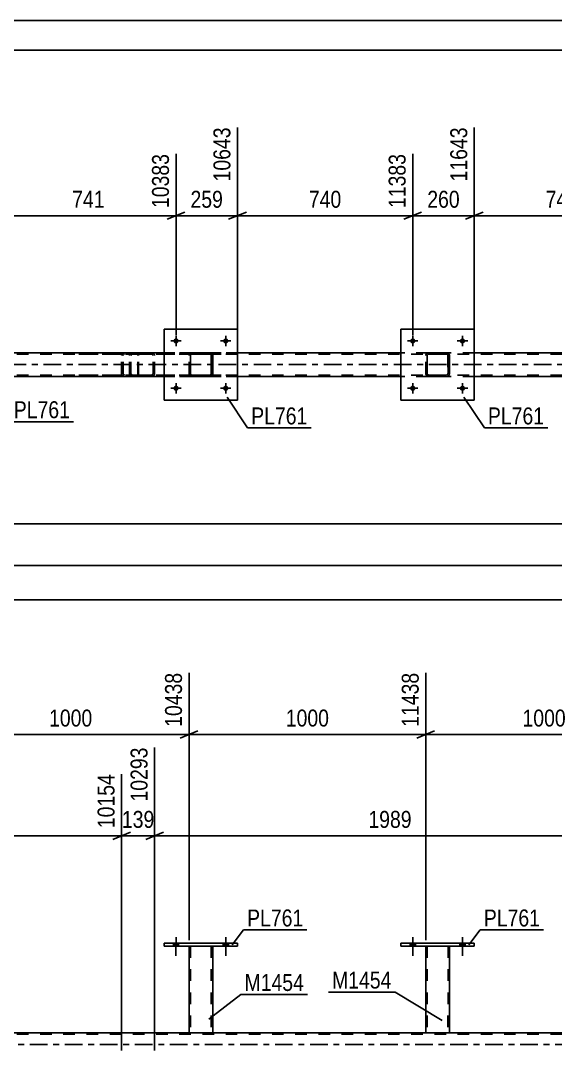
# Model space of a CAD drawing. Header units: millimetres. Extents: x 0 to 841, y 0 to 594.
# Drawn here: x 444.7 to 535.1, y 419.9 to 594 of the extents above; entities that cross this region are included whole.
import ezdxf

# ---------------------------------------------------------------- set-up
doc = ezdxf.new("R2010")
doc.units = ezdxf.units.MM
doc.linetypes.add('DXK_LINE_DOT2', pattern=[3.9198, 1.9599, -1.9599])
doc.linetypes.add('DXK_LINE_DOT3', pattern=[5.9187, 2.979, -0.9799, 0.9799, -0.9799])
doc.styles.add('Arial Narrow', font='ARIALN.TTF', dxfattribs={"height": 0.2})

# ---------------------------------------------------------------- blocks, each defined once
blk = doc.blocks.new('Unknown-122570622-1133')
at = {"color": 5, "linetype": 'Continuous'}
for p, q in [((841, 594), (0, 594)), ((836, 589), (5, 589))]:
    blk.add_line(p, q, dxfattribs=at)
blk = doc.blocks.new('Bolt-122570622-4233 - 3910')
at = {"linetype": 'Continuous'}
for points in [[(510.55, 539.84), (510.55, 539.93), (510.58, 540.02), (510.63, 540.1), (510.69, 540.17), (510.77, 540.22), (510.85, 540.26), (510.94, 540.28), (511.03, 540.28), (511.12, 540.26), (511.21, 540.22), (511.28, 540.17), (511.34, 540.1), (511.39, 540.02), (511.42, 539.93), (511.43, 539.84), (511.42, 539.75), (511.39, 539.66), (511.34, 539.58), (511.28, 539.51), (511.21, 539.46), (511.12, 539.42), (511.03, 539.4), (510.94, 539.4), (510.85, 539.42), (510.77, 539.46), (510.69, 539.51), (510.63, 539.58), (510.58, 539.66), (510.55, 539.75)], [(518.95, 539.84), (518.95, 539.93), (518.98, 540.02), (519.03, 540.1), (519.09, 540.17), (519.17, 540.22), (519.25, 540.26), (519.34, 540.28), (519.43, 540.28), (519.52, 540.26), (519.61, 540.22), (519.68, 540.17), (519.74, 540.1), (519.79, 540.02), (519.82, 539.93), (519.83, 539.84), (519.82, 539.75), (519.79, 539.66), (519.74, 539.58), (519.68, 539.51), (519.61, 539.46), (519.52, 539.42), (519.43, 539.4), (519.34, 539.4), (519.25, 539.42), (519.17, 539.46), (519.09, 539.51), (519.03, 539.58), (518.98, 539.66), (518.95, 539.75)]]:
    blk.add_hatch(color=1, dxfattribs=at).paths.add_polyline_path(points)
at = {"color": 1, "linetype": 'Continuous'}
for p, q in [((510.11, 539.84), (511.87, 539.84)), ((510.99, 540.72), (510.99, 538.96)), ((518.51, 539.84), (520.27, 539.84)), ((519.39, 540.72), (519.39, 538.96))]:
    blk.add_line(p, q, dxfattribs=at)
blk = doc.blocks.new('Bolt-122570622-4013 - 3910')
at = {"linetype": 'Continuous'}
for points in [[(470.55, 539.84), (470.56, 539.93), (470.58, 540.02), (470.63, 540.1), (470.69, 540.17), (470.77, 540.22), (470.85, 540.26), (470.94, 540.28), (471.03, 540.28), (471.12, 540.26), (471.21, 540.22), (471.28, 540.17), (471.34, 540.1), (471.39, 540.02), (471.42, 539.93), (471.43, 539.84), (471.42, 539.75), (471.39, 539.66), (471.34, 539.58), (471.28, 539.51), (471.21, 539.46), (471.12, 539.42), (471.03, 539.4), (470.94, 539.4), (470.85, 539.42), (470.77, 539.46), (470.69, 539.51), (470.63, 539.58), (470.58, 539.66), (470.56, 539.75)], [(478.95, 539.84), (478.96, 539.93), (478.98, 540.02), (479.03, 540.1), (479.09, 540.17), (479.17, 540.22), (479.25, 540.26), (479.34, 540.28), (479.43, 540.28), (479.52, 540.26), (479.61, 540.22), (479.68, 540.17), (479.74, 540.1), (479.79, 540.02), (479.82, 539.93), (479.83, 539.84), (479.82, 539.75), (479.79, 539.66), (479.74, 539.58), (479.68, 539.51), (479.61, 539.46), (479.52, 539.42), (479.43, 539.4), (479.34, 539.4), (479.25, 539.42), (479.17, 539.46), (479.09, 539.51), (479.03, 539.58), (478.98, 539.66), (478.96, 539.75)]]:
    blk.add_hatch(color=1, dxfattribs=at).paths.add_polyline_path(points)
at = {"color": 1, "linetype": 'Continuous'}
for p, q in [((470.11, 539.84), (471.87, 539.84)), ((470.99, 540.72), (470.99, 538.96)), ((478.51, 539.84), (480.27, 539.84)), ((479.39, 540.72), (479.39, 538.96))]:
    blk.add_line(p, q, dxfattribs=at)
blk = doc.blocks.new('Bolt-122570622-4014 - 3910')
at = {"linetype": 'Continuous'}
for points in [[(470.55, 531.84), (470.56, 531.93), (470.58, 532.02), (470.63, 532.1), (470.69, 532.17), (470.77, 532.22), (470.85, 532.26), (470.94, 532.28), (471.03, 532.28), (471.12, 532.26), (471.21, 532.22), (471.28, 532.17), (471.34, 532.1), (471.39, 532.02), (471.42, 531.93), (471.43, 531.84), (471.42, 531.75), (471.39, 531.66), (471.34, 531.58), (471.28, 531.51), (471.21, 531.46), (471.12, 531.42), (471.03, 531.4), (470.94, 531.4), (470.85, 531.42), (470.77, 531.46), (470.69, 531.51), (470.63, 531.58), (470.58, 531.66), (470.56, 531.75)], [(478.95, 531.84), (478.96, 531.93), (478.98, 532.02), (479.03, 532.1), (479.09, 532.17), (479.17, 532.22), (479.25, 532.26), (479.34, 532.28), (479.43, 532.28), (479.52, 532.26), (479.61, 532.22), (479.68, 532.17), (479.74, 532.1), (479.79, 532.02), (479.82, 531.93), (479.83, 531.84), (479.82, 531.75), (479.79, 531.66), (479.74, 531.58), (479.68, 531.51), (479.61, 531.46), (479.52, 531.42), (479.43, 531.4), (479.34, 531.4), (479.25, 531.42), (479.17, 531.46), (479.09, 531.51), (479.03, 531.58), (478.98, 531.66), (478.96, 531.75)]]:
    blk.add_hatch(color=1, dxfattribs=at).paths.add_polyline_path(points)
at = {"color": 1, "linetype": 'Continuous'}
for p, q in [((470.11, 531.84), (471.87, 531.84)), ((470.99, 532.72), (470.99, 530.96)), ((478.51, 531.84), (480.27, 531.84)), ((479.39, 532.72), (479.39, 530.96))]:
    blk.add_line(p, q, dxfattribs=at)
blk = doc.blocks.new('Part-122570622-3955 - 3910')
at = {"color": 2, "linetype": 'Continuous'}
for p, q in [((468.99, 529.84), (468.99, 541.84)), ((468.99, 541.84), (468.99, 541.84)), ((468.99, 541.84), (481.39, 541.84)), ((481.39, 541.84), (481.39, 529.84)), ((468.99, 529.84), (468.99, 529.84)), ((481.39, 529.84), (468.99, 529.84))]:
    blk.add_line(p, q, dxfattribs=at)
at = {"color": 7, "linetype": 'DXK_LINE_DOT2'}
for p, q in [((468.99, 541.84), (468.99, 529.84)), ((468.99, 541.84), (468.99, 541.84)), ((481.39, 529.84), (481.39, 541.84)), ((468.99, 529.84), (468.99, 529.84))]:
    blk.add_line(p, q, dxfattribs=at)
blk = doc.blocks.new('Part-122570622-3956 - 3910')
at = {"color": 7, "linetype": 'DXK_LINE_DOT2'}
for p, q in [((473.18, 537.36), (473.22, 537.54)), ((473.18, 537.36), (473.19, 537.36)), ((473.18, 534.32), (473.18, 537.36)), ((473.22, 537.54), (473.19, 537.36)), ((473.19, 534.32), (473.19, 537.36)), ((473.44, 537.45), (473.42, 537.36)), ((473.43, 537.36), (473.42, 537.36)), ((473.42, 537.36), (473.42, 534.32)), ((473.43, 537.36), (473.44, 537.45)), ((473.43, 534.32), (473.43, 537.36)), ((473.44, 537.45), (473.5, 537.53)), ((473.49, 537.53), (473.44, 537.45)), ((473.48, 537.8), (473.66, 537.84)), ((473.67, 537.84), (473.48, 537.8)), ((473.57, 537.58), (473.49, 537.53)), ((473.5, 537.53), (473.57, 537.58)), ((473.57, 537.58), (473.67, 537.6)), ((473.66, 537.6), (473.57, 537.58)), ((473.67, 537.84), (473.66, 537.84)), ((473.66, 537.84), (476.7, 537.84)), ((473.66, 537.6), (473.67, 537.6)), ((476.7, 537.6), (473.66, 537.6)), ((473.67, 537.84), (476.71, 537.84)), ((473.67, 537.6), (476.71, 537.6)), ((476.7, 537.84), (476.71, 537.84)), ((476.7, 537.84), (476.88, 537.8)), ((476.71, 537.6), (476.7, 537.6)), ((476.79, 537.58), (476.7, 537.6)), ((476.89, 537.8), (476.71, 537.84)), ((476.71, 537.6), (476.8, 537.58)), ((476.79, 537.58), (476.8, 537.58)), ((476.87, 537.53), (476.79, 537.58)), ((476.8, 537.58), (476.88, 537.53)), ((476.92, 537.45), (476.87, 537.53)), ((476.88, 537.53), (476.93, 537.45)), ((476.94, 537.36), (476.92, 537.45)), ((476.93, 537.45), (476.95, 537.36)), ((476.95, 537.36), (476.94, 537.36)), ((476.94, 537.36), (476.94, 534.32)), ((476.95, 534.32), (476.95, 537.36)), ((477.14, 537.54), (477.18, 537.36)), ((477.19, 537.36), (477.15, 537.54)), ((477.19, 537.36), (477.18, 537.36)), ((477.18, 537.36), (477.18, 534.32)), ((477.19, 534.32), (477.19, 537.36)), ((473.19, 534.32), (473.18, 534.32)), ((473.22, 534.14), (473.18, 534.32)), ((473.19, 534.32), (473.22, 534.14)), ((473.42, 534.32), (473.43, 534.32)), ((473.42, 534.32), (473.44, 534.23)), ((473.44, 534.23), (473.43, 534.32)), ((473.5, 534.15), (473.44, 534.23)), ((473.44, 534.23), (473.49, 534.15)), ((473.48, 533.88), (473.48, 533.88)), ((473.66, 533.84), (473.48, 533.88)), ((473.48, 533.88), (473.67, 533.84)), ((473.49, 534.15), (473.57, 534.1)), ((473.57, 534.1), (473.5, 534.15)), ((473.67, 534.08), (473.57, 534.1)), ((473.57, 534.1), (473.66, 534.08)), ((473.67, 534.08), (473.66, 534.08)), ((473.66, 534.08), (476.7, 534.08)), ((473.67, 533.84), (473.66, 533.84)), ((473.66, 533.84), (476.7, 533.84)), ((473.67, 534.08), (476.71, 534.08)), ((473.67, 533.84), (476.71, 533.84)), ((476.7, 534.08), (476.79, 534.1)), ((476.7, 534.08), (476.71, 534.08)), ((476.88, 533.88), (476.7, 533.84)), ((476.7, 533.84), (476.71, 533.84)), ((476.8, 534.1), (476.71, 534.08)), ((476.71, 533.84), (476.89, 533.88)), ((476.79, 534.1), (476.87, 534.15)), ((476.88, 534.15), (476.8, 534.1)), ((476.87, 534.15), (476.92, 534.23)), ((476.93, 534.23), (476.88, 534.15)), ((476.92, 534.23), (476.94, 534.32)), ((476.95, 534.32), (476.93, 534.23)), ((476.94, 534.32), (476.95, 534.32)), ((477.18, 534.32), (477.14, 534.14)), ((477.15, 534.14), (477.19, 534.32)), ((477.18, 534.32), (477.19, 534.32))]:
    blk.add_line(p, q, dxfattribs=at)
at = {"color": 7, "linetype": 'DXK_LINE_DOT3'}
blk.add_line((475.19, 535.84), (475.18, 535.84), dxfattribs=at)
at = {"color": 7, "linetype": 'DXK_LINE_DOT2'}
for centre, start, end in [((473.66, 537.36), 112.5, 157.5), ((473.67, 537.36), 112.5, 157.5), ((476.7, 537.36), 22.5, 67.5), ((476.71, 537.36), 22.5, 67.5), ((473.66, 534.32), 202.5, 247.5), ((473.67, 534.32), 202.5, 247.5), ((476.7, 534.32), 292.5, 337.5), ((476.71, 534.32), 292.5, 337.5)]:
    blk.add_arc(centre, 0.48, start, end, dxfattribs=at)
blk = doc.blocks.new('Part-122570622-4153 - 3910')
at = {"color": 7, "linetype": 'DXK_LINE_DOT2'}
for p, q in [((464.38, 537.84), (452.23, 537.84)), ((464.38, 537.6), (452.23, 537.6)), ((461.83, 537.53), (461.79, 537.36)), ((461.79, 534.32), (461.79, 537.36)), ((461.83, 537.54), (461.83, 537.53)), ((462.04, 537.36), (462.06, 537.45)), ((462.04, 534.32), (462.04, 537.36)), ((462.06, 537.45), (462.12, 537.53)), ((462.29, 537.84), (462.1, 537.8)), ((462.12, 537.53), (462.2, 537.58)), ((462.2, 537.58), (462.29, 537.6)), ((463.11, 537.6), (463.11, 537.84)), ((464.49, 537.8), (464.38, 537.84)), ((464.38, 537.6), (464.44, 537.58)), ((464.44, 537.58), (464.48, 537.53)), ((464.48, 537.53), (464.51, 537.45)), ((464.58, 537.7), (464.49, 537.8)), ((464.51, 537.45), (464.52, 537.36)), ((464.52, 534.32), (464.52, 537.36)), ((464.64, 537.54), (464.58, 537.7)), ((464.66, 537.36), (464.64, 537.54)), ((464.66, 534.32), (464.66, 537.36)), ((464.38, 534.08), (452.23, 534.08)), ((464.38, 533.84), (452.23, 533.84)), ((461.79, 534.32), (461.83, 534.14)), ((462.06, 534.23), (462.04, 534.32)), ((462.12, 534.15), (462.06, 534.23)), ((462.1, 533.88), (462.29, 533.84)), ((462.2, 534.1), (462.12, 534.15)), ((462.29, 534.08), (462.2, 534.1)), ((463.11, 533.84), (463.11, 534.08)), ((464.44, 534.1), (464.38, 534.08)), ((464.38, 533.84), (464.49, 533.88)), ((464.48, 534.15), (464.44, 534.1)), ((464.51, 534.23), (464.48, 534.15)), ((464.49, 533.88), (464.58, 533.98)), ((464.52, 534.32), (464.51, 534.23)), ((464.58, 533.98), (464.64, 534.14)), ((464.64, 534.14), (464.66, 534.32))]:
    blk.add_line(p, q, dxfattribs=at)
for centre, start, end in [((462.28, 537.34), 111.1941, 156.1506), ((462.28, 534.34), 203.8494, 248.8059)]:
    blk.add_arc(centre, 0.492, start, end, dxfattribs=at)
blk = doc.blocks.new('Part-122570622-4175 - 3910')
at = {"color": 7, "linetype": 'DXK_LINE_DOT2'}
for p, q in [((463.14, 537.53), (463.11, 537.36)), ((463.11, 534.32), (463.11, 537.36)), ((463.15, 537.54), (463.14, 537.53)), ((463.36, 537.36), (463.38, 537.45)), ((463.36, 534.32), (463.36, 537.36)), ((463.38, 537.45), (463.44, 537.53)), ((463.62, 537.84), (463.42, 537.8)), ((463.44, 537.53), (463.52, 537.58)), ((463.52, 537.58), (463.62, 537.6)), ((478.61, 537.84), (463.62, 537.84)), ((478.61, 537.6), (463.62, 537.6)), ((467.05, 537.8), (466.85, 537.84)), ((466.85, 537.6), (466.95, 537.58)), ((466.95, 537.58), (467.04, 537.53)), ((467.04, 537.53), (467.09, 537.45)), ((467.09, 537.45), (467.11, 537.36)), ((467.11, 534.32), (467.11, 537.36)), ((467.33, 537.53), (467.33, 537.54)), ((467.37, 537.36), (467.33, 537.53)), ((467.37, 534.32), (467.37, 537.36)), ((463.11, 534.32), (463.15, 534.14)), ((463.38, 534.23), (463.36, 534.32)), ((463.44, 534.15), (463.38, 534.23)), ((463.42, 533.88), (463.62, 533.84)), ((463.52, 534.1), (463.44, 534.15)), ((463.62, 534.08), (463.52, 534.1)), ((478.61, 534.08), (463.62, 534.08)), ((478.61, 533.84), (463.62, 533.84)), ((466.95, 534.1), (466.85, 534.08)), ((466.85, 533.84), (467.05, 533.88)), ((467.04, 534.15), (466.95, 534.1)), ((467.09, 534.23), (467.04, 534.15)), ((467.11, 534.32), (467.09, 534.23)), ((467.33, 534.14), (467.37, 534.32))]:
    blk.add_line(p, q, dxfattribs=at)
for centre, start, end in [((463.6, 537.34), 110.7583, 155.68), ((466.87, 537.34), 24.32, 69.2417), ((463.6, 534.34), 204.32, 249.2417), ((466.87, 534.34), 290.7583, 335.68)]:
    blk.add_arc(centre, 0.496, start, end, dxfattribs=at)
blk = doc.blocks.new('Part-122570622-4181 - 3910')
at = {"color": 7, "linetype": 'DXK_LINE_DOT2'}
for p, q in [((755.72, 537.6), (99.39, 537.6)), ((481.39, 537.84), (468.99, 537.84)), ((521.39, 537.84), (508.99, 537.84)), ((755.72, 534.08), (99.39, 534.08)), ((481.39, 533.84), (468.99, 533.84)), ((521.39, 533.84), (508.99, 533.84))]:
    blk.add_line(p, q, dxfattribs=at)
at = {"color": 2, "linetype": 'Continuous'}
for p, q in [((468.99, 537.84), (441.38, 537.84)), ((508.99, 537.84), (481.39, 537.84)), ((548.98, 537.84), (521.39, 537.84)), ((468.99, 533.84), (441.38, 533.84)), ((508.99, 533.84), (481.39, 533.84)), ((548.98, 533.84), (521.39, 533.84))]:
    blk.add_line(p, q, dxfattribs=at)
at = {"color": 7, "linetype": 'DXK_LINE_DOT3'}
blk.add_line((99.39, 535.84), (755.72, 535.84), dxfattribs=at)
blk = doc.blocks.new('Part-122570622-4226 - 3910')
at = {"color": 7, "linetype": 'DXK_LINE_DOT2'}
for p, q in [((513.18, 537.36), (513.22, 537.54)), ((513.18, 537.36), (513.19, 537.36)), ((513.18, 534.32), (513.18, 537.36)), ((513.22, 537.54), (513.19, 537.36)), ((513.19, 534.32), (513.19, 537.36)), ((513.44, 537.45), (513.42, 537.36)), ((513.43, 537.36), (513.42, 537.36)), ((513.42, 537.36), (513.42, 534.32)), ((513.43, 537.36), (513.44, 537.45)), ((513.43, 534.32), (513.43, 537.36)), ((513.44, 537.45), (513.5, 537.53)), ((513.49, 537.53), (513.44, 537.45)), ((513.48, 537.8), (513.66, 537.84)), ((513.67, 537.84), (513.48, 537.8)), ((513.57, 537.58), (513.49, 537.53)), ((513.5, 537.53), (513.57, 537.58)), ((513.57, 537.58), (513.67, 537.6)), ((513.66, 537.6), (513.57, 537.58)), ((513.67, 537.84), (513.66, 537.84)), ((513.66, 537.84), (516.7, 537.84)), ((513.66, 537.6), (513.67, 537.6)), ((516.7, 537.6), (513.66, 537.6)), ((513.67, 537.84), (516.71, 537.84)), ((513.67, 537.6), (516.71, 537.6)), ((516.7, 537.84), (516.71, 537.84)), ((516.7, 537.84), (516.88, 537.8)), ((516.71, 537.6), (516.7, 537.6)), ((516.79, 537.58), (516.7, 537.6)), ((516.89, 537.8), (516.71, 537.84)), ((516.71, 537.6), (516.8, 537.58)), ((516.79, 537.58), (516.8, 537.58)), ((516.87, 537.53), (516.79, 537.58)), ((516.8, 537.58), (516.87, 537.53)), ((516.87, 537.53), (516.93, 537.45)), ((516.92, 537.45), (516.87, 537.53)), ((516.94, 537.36), (516.92, 537.45)), ((516.93, 537.45), (516.95, 537.36)), ((516.95, 537.36), (516.94, 537.36)), ((516.94, 537.36), (516.94, 534.32)), ((516.95, 534.32), (516.95, 537.36)), ((517.14, 537.54), (517.18, 537.36)), ((517.19, 537.36), (517.15, 537.54)), ((517.19, 537.36), (517.18, 537.36)), ((517.18, 537.36), (517.18, 534.32)), ((517.19, 534.32), (517.19, 537.36)), ((513.19, 534.32), (513.18, 534.32)), ((513.22, 534.14), (513.18, 534.32)), ((513.19, 534.32), (513.22, 534.14)), ((513.42, 534.32), (513.43, 534.32)), ((513.42, 534.32), (513.44, 534.23)), ((513.44, 534.23), (513.43, 534.32)), ((513.5, 534.15), (513.44, 534.23)), ((513.44, 534.23), (513.49, 534.15)), ((513.48, 533.88), (513.48, 533.88)), ((513.66, 533.84), (513.48, 533.88)), ((513.48, 533.88), (513.67, 533.84)), ((513.49, 534.15), (513.57, 534.1)), ((513.57, 534.1), (513.5, 534.15)), ((513.67, 534.08), (513.57, 534.1)), ((513.57, 534.1), (513.66, 534.08)), ((513.67, 534.08), (513.66, 534.08)), ((513.66, 534.08), (516.7, 534.08)), ((513.67, 533.84), (513.66, 533.84)), ((513.66, 533.84), (516.7, 533.84)), ((513.67, 534.08), (516.71, 534.08)), ((513.67, 533.84), (516.71, 533.84)), ((516.7, 534.08), (516.79, 534.1)), ((516.7, 534.08), (516.71, 534.08)), ((516.88, 533.88), (516.7, 533.84)), ((516.7, 533.84), (516.71, 533.84)), ((516.8, 534.1), (516.71, 534.08)), ((516.71, 533.84), (516.89, 533.88)), ((516.79, 534.1), (516.87, 534.15)), ((516.87, 534.15), (516.8, 534.1)), ((516.93, 534.23), (516.87, 534.15)), ((516.87, 534.15), (516.92, 534.23)), ((516.92, 534.23), (516.94, 534.32)), ((516.95, 534.32), (516.93, 534.23)), ((516.94, 534.32), (516.95, 534.32)), ((517.18, 534.32), (517.14, 534.14)), ((517.15, 534.14), (517.19, 534.32)), ((517.18, 534.32), (517.19, 534.32))]:
    blk.add_line(p, q, dxfattribs=at)
at = {"color": 7, "linetype": 'DXK_LINE_DOT3'}
blk.add_line((515.19, 535.84), (515.18, 535.84), dxfattribs=at)
at = {"color": 7, "linetype": 'DXK_LINE_DOT2'}
for centre, start, end in [((513.66, 537.36), 112.5, 157.5), ((513.67, 537.36), 112.5, 157.5), ((516.7, 537.36), 22.5, 67.5), ((516.71, 537.36), 22.5, 67.5), ((513.66, 534.32), 202.5, 247.5), ((513.67, 534.32), 202.5, 247.5), ((516.7, 534.32), 292.5, 337.5), ((516.71, 534.32), 292.5, 337.5)]:
    blk.add_arc(centre, 0.48, start, end, dxfattribs=at)
blk = doc.blocks.new('Part-122570622-4231 - 3910')
at = {"color": 2, "linetype": 'Continuous'}
for p, q in [((508.99, 529.84), (508.99, 541.84)), ((508.99, 541.84), (508.99, 541.84)), ((508.99, 541.84), (521.39, 541.84)), ((521.39, 541.84), (521.39, 529.84)), ((508.99, 529.84), (508.99, 529.84)), ((521.39, 529.84), (508.99, 529.84))]:
    blk.add_line(p, q, dxfattribs=at)
at = {"color": 7, "linetype": 'DXK_LINE_DOT2'}
for p, q in [((508.99, 541.84), (508.99, 529.84)), ((508.99, 541.84), (508.99, 541.84)), ((521.39, 529.84), (521.39, 541.84)), ((508.99, 529.84), (508.99, 529.84))]:
    blk.add_line(p, q, dxfattribs=at)
blk = doc.blocks.new('Bolt-122570622-4232 - 3910')
at = {"linetype": 'Continuous'}
for points in [[(510.55, 531.84), (510.55, 531.93), (510.58, 532.02), (510.63, 532.1), (510.69, 532.17), (510.77, 532.22), (510.85, 532.26), (510.94, 532.28), (511.03, 532.28), (511.12, 532.26), (511.21, 532.22), (511.28, 532.17), (511.34, 532.1), (511.39, 532.02), (511.42, 531.93), (511.43, 531.84), (511.42, 531.75), (511.39, 531.66), (511.34, 531.58), (511.28, 531.51), (511.21, 531.46), (511.12, 531.42), (511.03, 531.4), (510.94, 531.4), (510.85, 531.42), (510.77, 531.46), (510.69, 531.51), (510.63, 531.58), (510.58, 531.66), (510.55, 531.75)], [(518.95, 531.84), (518.95, 531.93), (518.98, 532.02), (519.03, 532.1), (519.09, 532.17), (519.17, 532.22), (519.25, 532.26), (519.34, 532.28), (519.43, 532.28), (519.52, 532.26), (519.61, 532.22), (519.68, 532.17), (519.74, 532.1), (519.79, 532.02), (519.82, 531.93), (519.83, 531.84), (519.82, 531.75), (519.79, 531.66), (519.74, 531.58), (519.68, 531.51), (519.61, 531.46), (519.52, 531.42), (519.43, 531.4), (519.34, 531.4), (519.25, 531.42), (519.17, 531.46), (519.09, 531.51), (519.03, 531.58), (518.98, 531.66), (518.95, 531.75)]]:
    blk.add_hatch(color=1, dxfattribs=at).paths.add_polyline_path(points)
at = {"color": 1, "linetype": 'Continuous'}
for p, q in [((510.11, 531.84), (511.87, 531.84)), ((510.99, 532.72), (510.99, 530.96)), ((518.51, 531.84), (520.27, 531.84)), ((519.39, 532.72), (519.39, 530.96))]:
    blk.add_line(p, q, dxfattribs=at)
blk = doc.blocks.new('Part-122570622-5201 - 5143')
at = {"color": 7, "linetype": 'DXK_LINE_DOT2'}
for p, q in [((755.72, 422.65), (55.65, 422.65)), ((477.18, 422.89), (473.18, 422.89)), ((517.18, 422.89), (513.18, 422.89))]:
    blk.add_line(p, q, dxfattribs=at)
at = {"color": 2, "linetype": 'Continuous'}
for p, q in [((473.18, 422.89), (437.18, 422.89)), ((513.18, 422.89), (477.18, 422.89)), ((553.17, 422.89), (517.18, 422.89))]:
    blk.add_line(p, q, dxfattribs=at)
at = {"color": 7, "linetype": 'DXK_LINE_DOT3'}
blk.add_line((55.65, 420.89), (755.72, 420.89), dxfattribs=at)
blk = doc.blocks.new('Bolt-122570622-5483 - 5143')
at = {"linetype": 'Continuous'}
for points in [[(470.55, 437.53), (471.43, 437.53), (471.43, 438.01), (470.55, 438.01)], [(478.95, 437.53), (479.83, 437.53), (479.83, 438.01), (478.95, 438.01)]]:
    blk.add_hatch(color=1, dxfattribs=at).paths.add_polyline_path(points)
at = {"color": 1, "linetype": 'Continuous'}
for p, q in [((470.99, 439.01), (470.98, 435.89)), ((479.39, 439.01), (479.38, 435.89)), ((470.55, 438.01), (470.55, 437.53)), ((471.43, 438.01), (471.43, 437.53)), ((478.95, 438.01), (478.95, 437.53)), ((479.83, 438.01), (479.83, 437.53))]:
    blk.add_line(p, q, dxfattribs=at)
blk = doc.blocks.new('Bolt-122570622-5518 - 5143')
at = {"linetype": 'Continuous'}
for points in [[(470.55, 437.53), (471.43, 437.53), (471.43, 438.01), (470.55, 438.01)], [(478.95, 437.53), (479.83, 437.53), (479.83, 438.01), (478.95, 438.01)]]:
    blk.add_hatch(color=1, dxfattribs=at).paths.add_polyline_path(points)
at = {"color": 1, "linetype": 'Continuous'}
for p, q in [((470.99, 439.01), (470.98, 435.89)), ((479.39, 439.01), (479.38, 435.89)), ((470.55, 438.01), (470.55, 437.53)), ((471.43, 438.01), (471.43, 437.53)), ((478.95, 438.01), (478.95, 437.53)), ((479.83, 438.01), (479.83, 437.53))]:
    blk.add_line(p, q, dxfattribs=at)
blk = doc.blocks.new('Part-122570622-5685 - 5143')
at = {"color": 2, "linetype": 'Continuous'}
for p, q in [((513.19, 437.53), (513.18, 422.89)), ((517.19, 437.53), (517.18, 422.89)), ((513.22, 422.89), (513.18, 422.89)), ((513.32, 422.89), (513.22, 422.89)), ((513.48, 422.89), (513.32, 422.89)), ((516.88, 422.89), (513.48, 422.89)), ((517.04, 422.89), (516.88, 422.89)), ((517.14, 422.89), (517.04, 422.89)), ((517.18, 422.89), (517.14, 422.89))]:
    blk.add_line(p, q, dxfattribs=at)
at = {"color": 7, "linetype": 'DXK_LINE_DOT2'}
for p, q in [((513.19, 437.53), (513.19, 437.53)), ((513.19, 437.53), (513.19, 437.53)), ((513.19, 437.53), (513.19, 437.53)), ((513.22, 437.53), (513.19, 437.53)), ((513.19, 437.53), (513.22, 437.53)), ((513.33, 437.53), (513.22, 437.53)), ((513.22, 437.53), (513.33, 437.53)), ((513.48, 437.53), (513.33, 437.53)), ((513.33, 437.53), (513.48, 437.53)), ((513.43, 437.53), (513.42, 422.89)), ((513.43, 437.53), (513.43, 437.53)), ((513.44, 437.53), (513.43, 437.53)), ((513.43, 437.53), (513.44, 437.53)), ((513.5, 437.53), (513.44, 437.53)), ((513.44, 437.53), (513.5, 437.53)), ((516.89, 437.53), (513.48, 437.53)), ((516.89, 437.53), (513.48, 437.53)), ((516.8, 437.53), (513.5, 437.53)), ((513.5, 437.53), (513.57, 437.53)), ((516.87, 437.53), (513.57, 437.53)), ((516.87, 437.53), (516.8, 437.53)), ((516.93, 437.53), (516.87, 437.53)), ((516.87, 437.53), (516.93, 437.53)), ((516.89, 437.53), (517.04, 437.53)), ((517.04, 437.53), (516.89, 437.53)), ((516.95, 437.53), (516.93, 437.53)), ((516.93, 437.53), (516.95, 437.53)), ((516.95, 437.53), (516.94, 422.89)), ((516.95, 437.53), (516.95, 437.53)), ((517.04, 437.53), (517.15, 437.53)), ((517.15, 437.53), (517.04, 437.53)), ((517.15, 437.53), (517.19, 437.53)), ((517.19, 437.53), (517.15, 437.53)), ((517.19, 437.53), (517.19, 437.53)), ((517.19, 437.53), (517.19, 437.53)), ((517.19, 437.53), (517.19, 437.53)), ((513.18, 422.89), (513.22, 422.89)), ((513.22, 422.89), (513.32, 422.89)), ((513.32, 422.89), (513.48, 422.89)), ((513.44, 422.89), (513.42, 422.89)), ((513.42, 422.89), (513.44, 422.89)), ((513.49, 422.89), (513.44, 422.89)), ((513.44, 422.89), (513.49, 422.89)), ((516.88, 422.89), (513.48, 422.89)), ((516.79, 422.89), (513.49, 422.89)), ((513.49, 422.89), (513.57, 422.89)), ((516.92, 422.89), (513.57, 422.89)), ((516.87, 422.89), (516.79, 422.89)), ((516.92, 422.89), (516.87, 422.89)), ((516.88, 422.89), (517.04, 422.89)), ((516.94, 422.89), (516.92, 422.89)), ((516.92, 422.89), (516.94, 422.89)), ((517.04, 422.89), (517.14, 422.89)), ((517.14, 422.89), (517.18, 422.89))]:
    blk.add_line(p, q, dxfattribs=at)
blk = doc.blocks.new('Part-122570622-5549 - 5143')
at = {"color": 2, "linetype": 'Continuous'}
for p, q in [((473.19, 437.53), (473.18, 422.89)), ((477.19, 437.53), (477.18, 422.89)), ((473.22, 422.89), (473.18, 422.89)), ((473.32, 422.89), (473.22, 422.89)), ((473.48, 422.89), (473.32, 422.89)), ((476.88, 422.89), (473.48, 422.89)), ((477.04, 422.89), (476.88, 422.89)), ((477.14, 422.89), (477.04, 422.89)), ((477.18, 422.89), (477.14, 422.89))]:
    blk.add_line(p, q, dxfattribs=at)
at = {"color": 7, "linetype": 'DXK_LINE_DOT2'}
for p, q in [((473.19, 437.53), (473.19, 437.53)), ((473.19, 437.53), (473.19, 437.53)), ((473.19, 437.53), (473.19, 437.53)), ((473.22, 437.53), (473.19, 437.53)), ((473.19, 437.53), (473.22, 437.53)), ((473.33, 437.53), (473.22, 437.53)), ((473.22, 437.53), (473.33, 437.53)), ((473.48, 437.53), (473.33, 437.53)), ((473.33, 437.53), (473.48, 437.53)), ((473.43, 437.53), (473.42, 422.89)), ((473.43, 437.53), (473.43, 437.53)), ((473.44, 437.53), (473.43, 437.53)), ((473.43, 437.53), (473.44, 437.53)), ((473.5, 437.53), (473.44, 437.53)), ((473.44, 437.53), (473.5, 437.53)), ((476.89, 437.53), (473.48, 437.53)), ((476.89, 437.53), (473.48, 437.53)), ((476.8, 437.53), (473.5, 437.53)), ((473.5, 437.53), (473.57, 437.53)), ((476.88, 437.53), (473.57, 437.53)), ((476.88, 437.53), (476.8, 437.53)), ((476.93, 437.53), (476.88, 437.53)), ((476.88, 437.53), (476.93, 437.53)), ((476.89, 437.53), (477.04, 437.53)), ((477.04, 437.53), (476.89, 437.53)), ((476.95, 437.53), (476.93, 437.53)), ((476.93, 437.53), (476.95, 437.53)), ((476.95, 437.53), (476.94, 422.89)), ((476.95, 437.53), (476.95, 437.53)), ((477.04, 437.53), (477.15, 437.53)), ((477.15, 437.53), (477.04, 437.53)), ((477.15, 437.53), (477.19, 437.53)), ((477.19, 437.53), (477.15, 437.53)), ((477.19, 437.53), (477.19, 437.53)), ((477.19, 437.53), (477.19, 437.53)), ((477.19, 437.53), (477.19, 437.53)), ((473.18, 422.89), (473.22, 422.89)), ((473.22, 422.89), (473.32, 422.89)), ((473.32, 422.89), (473.48, 422.89)), ((473.44, 422.89), (473.42, 422.89)), ((473.42, 422.89), (473.44, 422.89)), ((473.49, 422.89), (473.44, 422.89)), ((473.44, 422.89), (473.49, 422.89)), ((476.88, 422.89), (473.48, 422.89)), ((476.79, 422.89), (473.49, 422.89)), ((473.49, 422.89), (473.57, 422.89)), ((476.92, 422.89), (473.57, 422.89)), ((476.87, 422.89), (476.79, 422.89)), ((476.92, 422.89), (476.87, 422.89)), ((476.88, 422.89), (477.04, 422.89)), ((476.94, 422.89), (476.92, 422.89)), ((476.92, 422.89), (476.94, 422.89)), ((477.04, 422.89), (477.14, 422.89)), ((477.14, 422.89), (477.18, 422.89))]:
    blk.add_line(p, q, dxfattribs=at)
blk = doc.blocks.new('Part-122570622-5554 - 5143')
at = {"color": 2, "linetype": 'Continuous'}
for p, q in [((468.99, 438.01), (468.99, 437.53)), ((481.39, 438.01), (468.99, 438.01)), ((468.99, 437.53), (481.39, 437.53)), ((481.39, 437.53), (481.39, 438.01))]:
    blk.add_line(p, q, dxfattribs=at)
blk = doc.blocks.new('Part-122570622-5690 - 5143')
at = {"color": 2, "linetype": 'Continuous'}
for p, q in [((508.99, 438.01), (508.99, 437.53)), ((521.39, 438.01), (508.99, 438.01)), ((508.99, 437.53), (521.39, 437.53)), ((521.39, 437.53), (521.39, 438.01))]:
    blk.add_line(p, q, dxfattribs=at)
blk = doc.blocks.new('Bolt-122570622-5691 - 5143')
at = {"linetype": 'Continuous'}
for points in [[(510.55, 437.53), (511.43, 437.53), (511.43, 438.01), (510.55, 438.01)], [(518.95, 437.53), (519.83, 437.53), (519.83, 438.01), (518.95, 438.01)]]:
    blk.add_hatch(color=1, dxfattribs=at).paths.add_polyline_path(points)
at = {"color": 1, "linetype": 'Continuous'}
for p, q in [((510.99, 439.01), (510.98, 435.89)), ((519.39, 439.01), (519.38, 435.89)), ((510.55, 438.01), (510.55, 437.53)), ((511.43, 438.01), (511.43, 437.53)), ((518.95, 438.01), (518.95, 437.53)), ((519.83, 438.01), (519.83, 437.53))]:
    blk.add_line(p, q, dxfattribs=at)
blk = doc.blocks.new('Bolt-122570622-5692 - 5143')
at = {"linetype": 'Continuous'}
for points in [[(510.55, 437.53), (511.43, 437.53), (511.43, 438.01), (510.55, 438.01)], [(518.95, 437.53), (519.83, 437.53), (519.83, 438.01), (518.95, 438.01)]]:
    blk.add_hatch(color=1, dxfattribs=at).paths.add_polyline_path(points)
at = {"color": 1, "linetype": 'Continuous'}
for p, q in [((510.99, 439.01), (510.98, 435.89)), ((519.39, 439.01), (519.38, 435.89)), ((510.55, 438.01), (510.55, 437.53)), ((511.43, 438.01), (511.43, 437.53)), ((518.95, 438.01), (518.95, 437.53)), ((519.83, 438.01), (519.83, 437.53))]:
    blk.add_line(p, q, dxfattribs=at)
blk = doc.blocks.new('StraightDimension-122570622-14925 - 3910')
at = {"color": 7, "linetype": 'Continuous'}
for p, q in [((521.39, 538.84), (521.39, 575.95)), ((550.98, 540.84), (550.98, 571.45)), ((522.89, 561.61), (519.89, 560.41)), ((521.39, 561.01), (550.98, 561.01)), ((549.48, 560.41), (552.48, 561.61))]:
    blk.add_line(p, q, dxfattribs=at)
at = {"color": 0, "linetype": 'Continuous'}
blk.add_wipeout([(550.38, 572.05), (546.18, 572.05), (546.18, 561.71), (550.38, 561.71)], dxfattribs=at)
at = {"color": 0}
blk.add_wipeout([(539.52, 561.76), (539.52, 565.96), (532.84, 565.96), (532.84, 561.76)], dxfattribs=at)
at = {"color": 3, "linetype": 'Continuous', "style": 'Arial Narrow'}
blk.add_text('12383', height=2.863, rotation=90.0002, dxfattribs=at).set_placement((549.78, 562.31))
at = {"color": 3, "style": 'Arial Narrow'}
blk.add_text('740', height=2.863, dxfattribs=at).set_placement((533.44, 562.36))
blk = doc.blocks.new('StraightDimension-122570622-4392 - 3910')
at = {"color": 7, "linetype": 'Continuous'}
blk.add_line((63.95, 508.92), (635.72, 508.92), dxfattribs=at)
blk = doc.blocks.new('StraightDimension-122570622-4570 - 3910')
at = {"color": 7, "linetype": 'Continuous'}
blk.add_line((63.31, 496.07), (756.36, 496.07), dxfattribs=at)
blk = doc.blocks.new('StraightDimension-122570622-4591 - 3910')
at = {"color": 7, "linetype": 'Continuous'}
blk.add_line((63.95, 501.87), (755.72, 501.87), dxfattribs=at)
blk = doc.blocks.new('StraightDimension-122570622-14926 - 3910')
at = {"color": 7, "linetype": 'Continuous'}
for p, q in [((521.39, 538.84), (521.39, 575.95)), ((510.98, 540.84), (510.98, 571.45)), ((509.48, 560.41), (512.48, 561.61)), ((510.98, 561.01), (521.39, 561.01)), ((522.89, 561.61), (519.89, 560.41))]:
    blk.add_line(p, q, dxfattribs=at)
at = {"color": 0}
blk.add_wipeout([(519.53, 561.76), (519.53, 565.96), (512.84, 565.96), (512.84, 561.76)], dxfattribs=at)
at = {"color": 3, "style": 'Arial Narrow'}
blk.add_text('260', height=2.863, dxfattribs=at).set_placement((513.44, 562.36))
at = {"color": 0, "linetype": 'Continuous'}
blk.add_wipeout([(520.79, 576.55), (516.59, 576.55), (516.59, 566.21), (520.79, 566.21)], dxfattribs=at)
at = {"color": 3, "linetype": 'Continuous', "style": 'Arial Narrow'}
blk.add_text('11643', height=2.863, rotation=90.0002, dxfattribs=at).set_placement((520.19, 566.81))
blk = doc.blocks.new('StraightDimension-122570622-14927 - 3910')
at = {"color": 7, "linetype": 'Continuous'}
for p, q in [((481.37, 538.84), (481.37, 575.95)), ((510.98, 540.84), (510.98, 571.45)), ((482.87, 561.61), (479.87, 560.41)), ((481.37, 561.01), (510.98, 561.01)), ((509.48, 560.41), (512.48, 561.61))]:
    blk.add_line(p, q, dxfattribs=at)
at = {"color": 0, "linetype": 'Continuous'}
blk.add_wipeout([(510.38, 572.05), (506.18, 572.05), (506.18, 561.71), (510.38, 561.71)], dxfattribs=at)
at = {"color": 0}
blk.add_wipeout([(499.52, 561.76), (499.52, 565.96), (492.83, 565.96), (492.83, 561.76)], dxfattribs=at)
at = {"color": 3, "linetype": 'Continuous', "style": 'Arial Narrow'}
blk.add_text('11383', height=2.863, rotation=90.0002, dxfattribs=at).set_placement((509.78, 562.31))
at = {"color": 3, "style": 'Arial Narrow'}
blk.add_text('740', height=2.863, dxfattribs=at).set_placement((493.43, 562.36))
blk = doc.blocks.new('StraightDimension-122570622-14928 - 3910')
at = {"color": 7, "linetype": 'Continuous'}
for p, q in [((481.37, 538.84), (481.37, 575.95)), ((470.99, 540.84), (470.99, 571.45)), ((469.49, 560.41), (472.49, 561.61)), ((470.99, 561.01), (481.37, 561.01)), ((482.87, 561.61), (479.87, 560.41))]:
    blk.add_line(p, q, dxfattribs=at)
at = {"color": 0}
blk.add_wipeout([(479.52, 561.76), (479.52, 565.96), (472.83, 565.96), (472.83, 561.76)], dxfattribs=at)
at = {"color": 3, "style": 'Arial Narrow'}
blk.add_text('259', height=2.863, dxfattribs=at).set_placement((473.43, 562.36))
at = {"color": 0, "linetype": 'Continuous'}
blk.add_wipeout([(480.77, 576.55), (476.57, 576.55), (476.57, 566.21), (480.77, 566.21)], dxfattribs=at)
at = {"color": 3, "linetype": 'Continuous', "style": 'Arial Narrow'}
blk.add_text('10643', height=2.863, rotation=90.0002, dxfattribs=at).set_placement((480.17, 566.81))
blk = doc.blocks.new('StraightDimension-122570622-14929 - 3910')
at = {"color": 7, "linetype": 'Continuous'}
for p, q in [((441.35, 538.84), (441.35, 574.13)), ((470.99, 540.84), (470.99, 571.45)), ((442.85, 561.61), (439.85, 560.41)), ((441.35, 561.01), (470.99, 561.01)), ((469.49, 560.41), (472.49, 561.61))]:
    blk.add_line(p, q, dxfattribs=at)
at = {"color": 0, "linetype": 'Continuous'}
blk.add_wipeout([(470.39, 572.05), (466.19, 572.05), (466.19, 561.71), (470.39, 561.71)], dxfattribs=at)
at = {"color": 0}
blk.add_wipeout([(459.51, 561.76), (459.51, 565.96), (452.83, 565.96), (452.83, 561.76)], dxfattribs=at)
at = {"color": 3, "linetype": 'Continuous', "style": 'Arial Narrow'}
blk.add_text('10383', height=2.863, rotation=90.0002, dxfattribs=at).set_placement((469.79, 562.31))
at = {"color": 3, "style": 'Arial Narrow'}
blk.add_text('741', height=2.863, dxfattribs=at).set_placement((453.43, 562.36))
blk = doc.blocks.new('StraightDimension-122570622-6385 - 5143')
at = {"color": 7, "linetype": 'Continuous'}
for p, q in [((467.37, 419.89), (467.37, 471.12)), ((461.79, 419.89), (461.79, 466.62)), ((460.29, 455.57), (463.29, 456.77)), ((461.79, 456.17), (467.37, 456.17)), ((468.87, 456.77), (465.87, 455.57))]:
    blk.add_line(p, q, dxfattribs=at)
at = {"color": 0}
blk.add_wipeout([(467.92, 456.92), (467.92, 461.12), (461.24, 461.12), (461.24, 456.92)], dxfattribs=at)
at = {"color": 3, "style": 'Arial Narrow'}
blk.add_text('139', height=2.863, dxfattribs=at).set_placement((461.84, 457.52))
at = {"color": 0, "linetype": 'Continuous'}
blk.add_wipeout([(466.77, 471.72), (462.57, 471.72), (462.57, 461.37), (466.77, 461.37)], dxfattribs=at)
at = {"color": 3, "linetype": 'Continuous', "style": 'Arial Narrow'}
blk.add_text('10293', height=2.863, rotation=90.0002, dxfattribs=at).set_placement((466.17, 461.97))
blk = doc.blocks.new('StraightDimension-122570622-6404 - 5143')
at = {"color": 7, "linetype": 'Continuous'}
for p, q in [((467.37, 419.89), (467.37, 471.12)), ((546.93, 419.89), (546.93, 466.62)), ((468.87, 456.77), (465.87, 455.57)), ((467.37, 456.17), (546.93, 456.17)), ((545.43, 455.57), (548.43, 456.77))]:
    blk.add_line(p, q, dxfattribs=at)
at = {"color": 0, "linetype": 'Continuous'}
blk.add_wipeout([(546.33, 467.22), (542.13, 467.22), (542.13, 456.87), (546.33, 456.87)], dxfattribs=at)
at = {"color": 0}
blk.add_wipeout([(511.4, 456.92), (511.4, 461.12), (502.89, 461.12), (502.89, 456.92)], dxfattribs=at)
at = {"color": 3, "linetype": 'Continuous', "style": 'Arial Narrow'}
blk.add_text('12282', height=2.863, rotation=90.0002, dxfattribs=at).set_placement((545.73, 457.47))
at = {"color": 3, "style": 'Arial Narrow'}
blk.add_text('1989', height=2.863, dxfattribs=at).set_placement((503.49, 457.52))
blk = doc.blocks.new('StraightDimension-122570622-6364 - 5143')
at = {"color": 7, "linetype": 'Continuous'}
for p, q in [((382.23, 419.89), (382.23, 469.29)), ((461.79, 419.89), (461.79, 466.62)), ((383.73, 456.77), (380.73, 455.57)), ((382.23, 456.17), (461.79, 456.17)), ((460.29, 455.57), (463.29, 456.77))]:
    blk.add_line(p, q, dxfattribs=at)
at = {"color": 0, "linetype": 'Continuous'}
blk.add_wipeout([(461.19, 467.22), (456.99, 467.22), (456.99, 456.87), (461.19, 456.87)], dxfattribs=at)
at = {"color": 0}
blk.add_wipeout([(426.27, 456.92), (426.27, 461.12), (417.75, 461.12), (417.75, 456.92)], dxfattribs=at)
at = {"color": 3, "linetype": 'Continuous', "style": 'Arial Narrow'}
blk.add_text('10154', height=2.863, rotation=90.0002, dxfattribs=at).set_placement((460.59, 457.47))
at = {"color": 3, "style": 'Arial Narrow'}
blk.add_text('1989', height=2.863, dxfattribs=at).set_placement((418.35, 457.52))
blk = doc.blocks.new('StraightDimension-122570622-16603 - 5143')
at = {"color": 7, "linetype": 'Continuous'}
for p, q in [((513.19, 438.53), (513.19, 483.74)), ((553.18, 438.53), (553.18, 483.74)), ((514.69, 473.9), (511.69, 472.7)), ((551.68, 472.7), (554.68, 473.9)), ((513.19, 473.3), (553.18, 473.3))]:
    blk.add_line(p, q, dxfattribs=at)
at = {"color": 0, "linetype": 'Continuous'}
blk.add_wipeout([(552.58, 484.34), (548.38, 484.34), (548.38, 474), (552.58, 474)], dxfattribs=at)
at = {"color": 0}
blk.add_wipeout([(537.44, 474.05), (537.44, 478.25), (528.93, 478.25), (528.93, 474.05)], dxfattribs=at)
at = {"color": 3, "linetype": 'Continuous', "style": 'Arial Narrow'}
blk.add_text('12438', height=2.863, rotation=90.0002, dxfattribs=at).set_placement((551.98, 474.6))
at = {"color": 3, "style": 'Arial Narrow'}
blk.add_text('1000', height=2.863, dxfattribs=at).set_placement((529.53, 474.65))
blk = doc.blocks.new('StraightDimension-122570622-16604 - 5143')
at = {"color": 7, "linetype": 'Continuous'}
for p, q in [((473.19, 438.53), (473.19, 483.74)), ((513.19, 438.53), (513.19, 483.74)), ((474.69, 473.9), (471.69, 472.7)), ((511.69, 472.7), (514.69, 473.9)), ((473.19, 473.3), (513.19, 473.3))]:
    blk.add_line(p, q, dxfattribs=at)
at = {"color": 0, "linetype": 'Continuous'}
blk.add_wipeout([(512.59, 484.34), (508.39, 484.34), (508.39, 474), (512.59, 474)], dxfattribs=at)
at = {"color": 0}
blk.add_wipeout([(497.44, 474.05), (497.44, 478.25), (488.93, 478.25), (488.93, 474.05)], dxfattribs=at)
at = {"color": 3, "linetype": 'Continuous', "style": 'Arial Narrow'}
blk.add_text('11438', height=2.863, rotation=90.0002, dxfattribs=at).set_placement((511.99, 474.6))
at = {"color": 3, "style": 'Arial Narrow'}
blk.add_text('1000', height=2.863, dxfattribs=at).set_placement((489.53, 474.65))
blk = doc.blocks.new('StraightDimension-122570622-16605 - 5143')
at = {"color": 7, "linetype": 'Continuous'}
for p, q in [((473.19, 438.53), (473.19, 483.74)), ((433.18, 438.53), (433.18, 481.91)), ((434.68, 473.9), (431.68, 472.7)), ((471.69, 472.7), (474.69, 473.9)), ((433.18, 473.3), (473.19, 473.3))]:
    blk.add_line(p, q, dxfattribs=at)
at = {"color": 0, "linetype": 'Continuous'}
blk.add_wipeout([(472.59, 484.34), (468.39, 484.34), (468.39, 474), (472.59, 474)], dxfattribs=at)
at = {"color": 0}
blk.add_wipeout([(457.44, 474.05), (457.44, 478.25), (448.93, 478.25), (448.93, 474.05)], dxfattribs=at)
at = {"color": 3, "linetype": 'Continuous', "style": 'Arial Narrow'}
blk.add_text('10438', height=2.863, rotation=90.0002, dxfattribs=at).set_placement((471.99, 474.6))
at = {"color": 3, "style": 'Arial Narrow'}
blk.add_text('1000', height=2.863, dxfattribs=at).set_placement((449.53, 474.65))
blk = doc.blocks.new('Mark-122570622-3951 - 3910')
at = {"color": 0}
blk.add_wipeout([(493.2, 525.73), (493.2, 528.73), (483.69, 528.73), (483.69, 525.73)], dxfattribs=at)
blk.add_wipeout([(493.2, 525.73), (493.2, 528.73), (483.69, 528.73), (483.69, 525.73)], dxfattribs=at)
at = {"color": 30, "linetype": 'Continuous'}
for p, q in [((479.61, 530.36), (483.09, 525.13)), ((483.09, 525.13), (493.8, 525.13))]:
    blk.add_line(p, q, dxfattribs=at)
at = {"color": 3, "style": 'Arial Narrow'}
blk.add_text('PL761', height=2.863, dxfattribs=at).set_placement((483.69, 525.73))
blk = doc.blocks.new('Mark-122570622-3965 - 3910')
at = {"color": 0}
blk.add_wipeout([(453.07, 526.78), (453.07, 529.78), (443.57, 529.78), (443.57, 526.78)], dxfattribs=at)
blk.add_wipeout([(453.07, 526.78), (453.07, 529.78), (443.57, 529.78), (443.57, 526.78)], dxfattribs=at)
at = {"color": 30, "linetype": 'Continuous'}
for p, q in [((440.2, 530.43), (442.97, 526.18)), ((442.97, 526.18), (453.67, 526.18))]:
    blk.add_line(p, q, dxfattribs=at)
at = {"color": 3, "style": 'Arial Narrow'}
blk.add_text('PL761', height=2.863, dxfattribs=at).set_placement((443.57, 526.78))
blk = doc.blocks.new('Mark-122570622-4227 - 3910')
at = {"color": 0}
blk.add_wipeout([(533.2, 525.73), (533.2, 528.73), (523.69, 528.73), (523.69, 525.73)], dxfattribs=at)
blk.add_wipeout([(533.2, 525.73), (533.2, 528.73), (523.69, 528.73), (523.69, 525.73)], dxfattribs=at)
at = {"color": 30, "linetype": 'Continuous'}
for p, q in [((519.61, 530.36), (523.09, 525.13)), ((523.09, 525.13), (533.8, 525.13))]:
    blk.add_line(p, q, dxfattribs=at)
at = {"color": 3, "style": 'Arial Narrow'}
blk.add_text('PL761', height=2.863, dxfattribs=at).set_placement((523.69, 525.73))
blk = doc.blocks.new('Mark-122570622-5545 - 5143')
at = {"color": 0}
blk.add_wipeout([(492.62, 429.94), (492.62, 432.94), (482.56, 432.94), (482.56, 429.94)], dxfattribs=at)
blk.add_wipeout([(492.62, 429.94), (492.62, 432.94), (482.56, 432.94), (482.56, 429.94)], dxfattribs=at)
at = {"color": 30, "linetype": 'Continuous'}
for p, q in [((476.53, 425.18), (481.96, 429.34)), ((481.96, 429.34), (493.22, 429.34))]:
    blk.add_line(p, q, dxfattribs=at)
at = {"color": 3, "style": 'Arial Narrow'}
blk.add_text('M1454', height=2.863, dxfattribs=at).set_placement((482.56, 429.94))
blk = doc.blocks.new('Mark-122570622-5550 - 5143')
at = {"color": 0}
blk.add_wipeout([(492.5, 440.85), (492.5, 443.85), (483, 443.85), (483, 440.85)], dxfattribs=at)
blk.add_wipeout([(492.5, 440.85), (492.5, 443.85), (483, 443.85), (483, 440.85)], dxfattribs=at)
at = {"color": 30, "linetype": 'Continuous'}
for p, q in [((480.46, 437.73), (482.4, 440.25)), ((482.4, 440.25), (493.1, 440.25))]:
    blk.add_line(p, q, dxfattribs=at)
at = {"color": 3, "style": 'Arial Narrow'}
blk.add_text('PL761', height=2.863, dxfattribs=at).set_placement((483, 440.85))
blk = doc.blocks.new('Mark-122570622-5681 - 5143')
at = {"color": 0}
blk.add_wipeout([(507.4, 430.35), (507.4, 433.35), (497.35, 433.35), (497.35, 430.35)], dxfattribs=at)
blk.add_wipeout([(507.4, 430.35), (507.4, 433.35), (497.35, 433.35), (497.35, 430.35)], dxfattribs=at)
at = {"color": 30, "linetype": 'Continuous'}
for p in [(496.75, 429.75), (515.96, 424.95)]:
    blk.add_line(p, (508, 429.75), dxfattribs=at)
at = {"color": 3, "style": 'Arial Narrow'}
blk.add_text('M1454', height=2.863, dxfattribs=at).set_placement((497.35, 430.35))
blk = doc.blocks.new('Mark-122570622-5686 - 5143')
at = {"color": 0}
blk.add_wipeout([(532.5, 440.85), (532.5, 443.85), (523, 443.85), (523, 440.85)], dxfattribs=at)
blk.add_wipeout([(532.5, 440.85), (532.5, 443.85), (523, 443.85), (523, 440.85)], dxfattribs=at)
at = {"color": 30, "linetype": 'Continuous'}
for p, q in [((520.46, 437.73), (522.4, 440.25)), ((522.4, 440.25), (533.1, 440.25))]:
    blk.add_line(p, q, dxfattribs=at)
at = {"color": 3, "style": 'Arial Narrow'}
blk.add_text('PL761', height=2.863, dxfattribs=at).set_placement((523, 440.85))

msp = doc.modelspace()

# ---------------------------------------------------------------- block references
for name in ['Unknown-122570622-1133', 'Part-122570622-3955 - 3910', 'Part-122570622-4231 - 3910', 'Part-122570622-4181 - 3910', 'Bolt-122570622-4013 - 3910', 'Bolt-122570622-4233 - 3910', 'Part-122570622-4153 - 3910', 'Part-122570622-4175 - 3910', 'Part-122570622-3956 - 3910', 'Part-122570622-4226 - 3910', 'Bolt-122570622-4014 - 3910', 'Bolt-122570622-4232 - 3910', 'Bolt-122570622-5483 - 5143', 'Bolt-122570622-5518 - 5143', 'Bolt-122570622-5691 - 5143', 'Bolt-122570622-5692 - 5143', 'Part-122570622-5554 - 5143', 'Part-122570622-5549 - 5143', 'Part-122570622-5690 - 5143', 'Part-122570622-5685 - 5143', 'Part-122570622-5201 - 5143']:
    msp.add_blockref(name, (0, 0))

# ---------------------------------------------------------------- next in the draw order: block references
for name in ['StraightDimension-122570622-14925 - 3910', 'StraightDimension-122570622-4392 - 3910', 'StraightDimension-122570622-6385 - 5143']:
    msp.add_blockref(name, (0, 0))

# ---------------------------------------------------------------- next in the draw order: block references
for name in ['StraightDimension-122570622-14926 - 3910', 'StraightDimension-122570622-4570 - 3910', 'StraightDimension-122570622-6404 - 5143', 'StraightDimension-122570622-6364 - 5143']:
    msp.add_blockref(name, (0, 0))

# ---------------------------------------------------------------- next in the draw order: block references
for name in ['StraightDimension-122570622-14927 - 3910', 'StraightDimension-122570622-4591 - 3910', 'StraightDimension-122570622-16603 - 5143', 'Mark-122570622-5545 - 5143', 'Mark-122570622-5681 - 5143']:
    msp.add_blockref(name, (0, 0))

# ---------------------------------------------------------------- next in the draw order: block references
for name in ['StraightDimension-122570622-14928 - 3910', 'Mark-122570622-3965 - 3910', 'Mark-122570622-3951 - 3910', 'Mark-122570622-4227 - 3910', 'StraightDimension-122570622-16604 - 5143', 'Mark-122570622-5686 - 5143']:
    msp.add_blockref(name, (0, 0))

# ---------------------------------------------------------------- next in the draw order: block references
for name in ['StraightDimension-122570622-14929 - 3910', 'StraightDimension-122570622-16605 - 5143', 'Mark-122570622-5550 - 5143']:
    msp.add_blockref(name, (0, 0))

doc.saveas('drawing.dxf')
